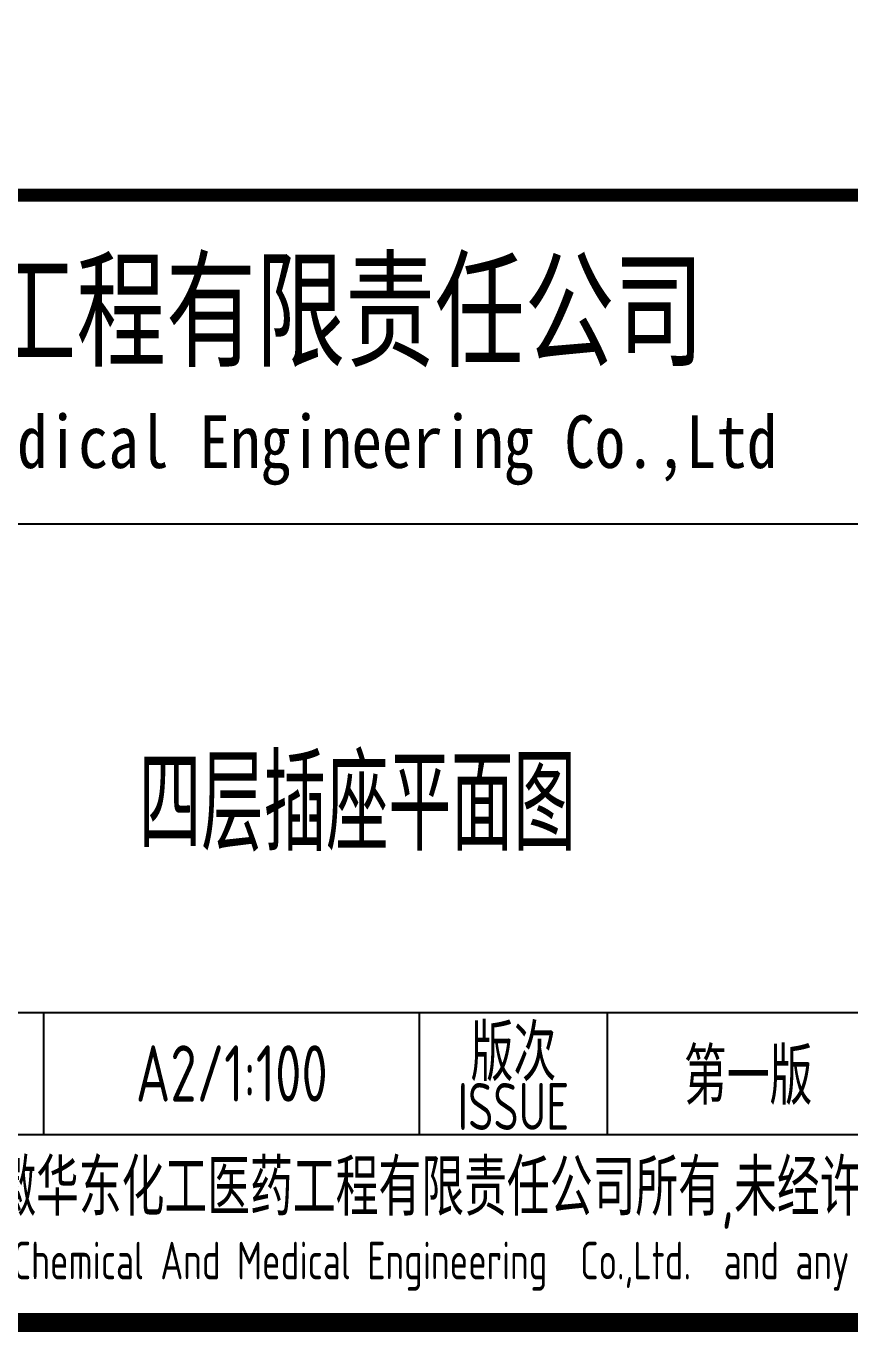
# Model space of a CAD drawing. Extents: x 6250600 to 6678662, y -692028 to -290561.
# Drawn here: x 6378524 to 6382911, y -556951 to -550001 of the extents above; entities that cross this region are included whole.
import ezdxf
from ezdxf.enums import TextEntityAlignment as Align

# ---------------------------------------------------------------- set-up
doc = ezdxf.new("R2010")
doc.units = 0
doc.header["$LTSCALE"] = 1000
doc.header["$MEASUREMENT"] = 0
doc.layers.get('0').update_dxf_attribs({"linetype": 'CONTINUOUS'})
doc.layers.add('PUB_TITLE', color=4, linetype='CONTINUOUS')
doc.styles.add('AHD', font='sceie.shx', dxfattribs={"width": 0.7, "bigfont": 'sceic.shx'})
doc.styles.add('ECEC_TQ_S', font='')
doc.styles.get('ECEC_TQ_S').set_extended_font_data('SimSun')

msp = doc.modelspace()

# ---------------------------------------------------------------- linework, layer by layer
for p, q in [((6372119.6, -552650.9), (6390119.6, -552650.9)), ((6372119.6, -555250.9), (6390119.6, -555250.9)), ((6378619.6, -555900.9), (6378619.6, -555250.9)), ((6380619.6, -555900.9), (6380619.6, -555250.9)), ((6381619.6, -555900.9), (6381619.6, -555250.9)), ((6372119.6, -555900.9), (6390119.6, -555900.9)), ((6372119.6, -556900.9), (6390119.6, -556900.9))]:
    msp.add_line(p, q)
msp.add_lwpolyline([(6390119.6, -550900.9, 70, 70, 0), (6372119.6, -550900.9, 70, 70, 0), (6372119.6, -556900.9, 0, 0, 0)], format="xyseb")
at = {"layer": 'PUB_TITLE', "color": 4, "const_width": 100}
msp.add_lwpolyline([(6334219.6, -556900.9), (6390119.6, -556900.9), (6390119.6, -516900.9), (6334219.6, -516900.9)], close=True, dxfattribs=at)

# ---------------------------------------------------------------- texts
for s, height, style, width, p in [('安徽华东化工医药工程有限责任公司', 500, 'ECEC_TQ_S', 0.7, (6378314.5, -551500.9)), ('安徽华东化工医药工程有限责任公司', 500, 'ECEC_TQ_S', 0.7, (6378314.5, -551500.9)), ('Anhui Huadong Chemical & Medical Engineering Co.,Ltd', 280, 'ECEC_TQ_S', 0.85, (6378314.5, -552250.9)), ('Anhui Huadong Chemical & Medical Engineering Co.,Ltd', 280, 'ECEC_TQ_S', 0.85, (6378314.5, -552250.9)), ('四层插座平面图', 500, 'AHD', 0.7, (6380288.4, -554114.7)), ('版次', 300, 'AHD', 0.8, (6381119.6, -555450.9)), ('版次', 300, 'AHD', 0.8, (6381119.6, -555450.9)), ('ISSUE', 250, 'AHD', 0.8, (6381119.6, -555750.9)), ('ISSUE', 250, 'AHD', 0.8, (6381119.6, -555750.9)), ('本文件专有权属安徽华东化工医药工程有限责任公司所有,未经许可不得复制或转让给第三方', 300, 'AHD', 0.8, (6381119.6, -556200.9)), ('本文件专有权属安徽华东化工医药工程有限责任公司所有,未经许可不得复制或转让给第三方', 300, 'AHD', 0.8, (6381119.6, -556200.9)), ('The proprietary right of this document belongs to Anhui Huadong Chemical And Medical Engineering  Co.,Ltd.  and any replication or transfer to the 3rd. side is forbidden without its permission. ', 200, 'AHD', 0.8, (6381119.6, -556600.9)), ('The proprietary right of this document belongs to Anhui Huadong Chemical And Medical Engineering  Co.,Ltd.  and any replication or transfer to the 3rd. side is forbidden without its permission. ', 200, 'AHD', 0.8, (6381119.6, -556600.9))]:
    msp.add_text(s, height=height, dxfattribs=dict(style=style, width=width)).set_placement(p, align=Align.MIDDLE)
at = {"style": 'AHD', "width": 0.8}
for tag, text, p in [('第一版', '0', (6382369.6, -555575.9)), ('A2/1:100', '1:100', (6379619.6, -555575.9))]:
    msp.add_attdef(tag, text=text, height=300, dxfattribs=at).set_placement(p, align=Align.MIDDLE)

doc.saveas('drawing.dxf')
